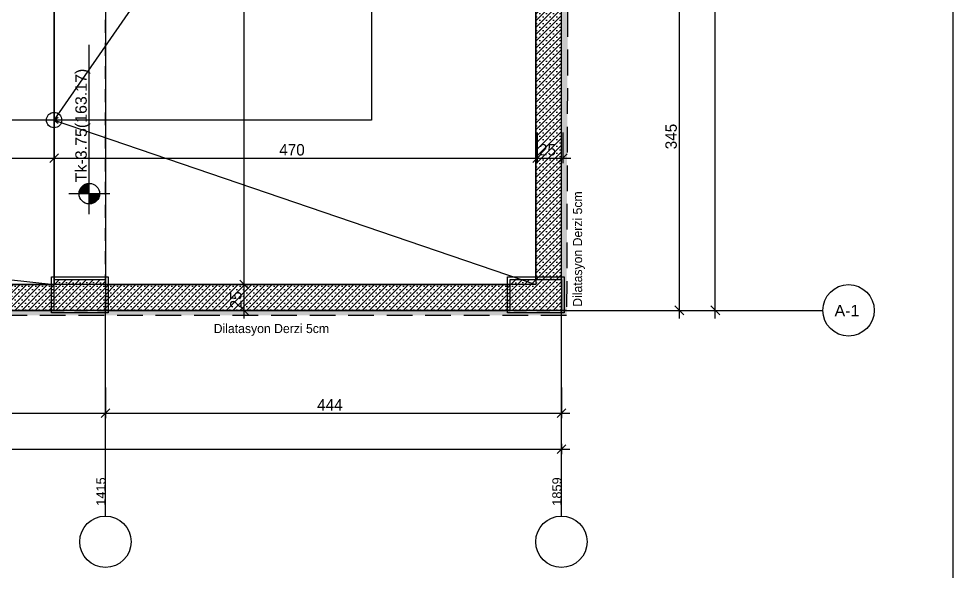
# Model space of a CAD drawing. Header units: metres. Extents: x -220 to 294, y -29 to 18.
# Drawn here: x -127.38 to -118.28, y -6.19 to -0.81 of the extents above; entities that cross this region are included whole.
import ezdxf

# ---------------------------------------------------------------- set-up
doc = ezdxf.new("R2010")
doc.units = ezdxf.units.M
doc.header["$MEASUREMENT"] = 0
doc.linetypes.add('DASHED2', pattern=[0.375, 0.25, -0.125])
doc.linetypes.add('HIDDEN2', pattern=[0.1875, 0.125, -0.0625])
for name, color, linetype in [('Aks', 7, 'Continuous'), ('Cizgi', 7, 'Continuous'), ('Kolon', 7, 'Continuous'), ('Kot', 7, 'Continuous'), ('Merdiven', 7, 'Continuous'), ('Olculendirme', 7, 'Continuous'), ('Panel', 7, 'Continuous'), ('Tarama', 7, 'Continuous'), ('Yazi', 7, 'Continuous')]:
    doc.layers.add(name, color=color, linetype=linetype)
doc.styles.add('arial_1_18', font='arial.ttf', dxfattribs={"height": 0.2})
doc.styles.add('comic sans ms_1_18', font='comic.ttf', dxfattribs={"height": 0.2})
doc.styles.add('comic sans msbold_1_18', font='comicbd.ttf', dxfattribs={"height": 0.2})

msp = doc.modelspace()

# ---------------------------------------------------------------- hatches: boundary and pattern name
at = {"layer": 'Kolon', "linetype": 'Continuous', "lineweight": -3}
h = msp.add_hatch(dxfattribs=at)
h.set_pattern_fill('SACNCR', color=47, scale=0.5, style=0)
h.paths.add_polyline_path([(-127.0342, -3.65), (-127.0342, -3.35), (-126.5342, -3.35), (-126.5342, -3.65)])
h = msp.add_hatch(dxfattribs=at)
h.set_pattern_fill('SACNCR', color=47, scale=0.5, style=0)
h.paths.add_polyline_path([(-122.5966, -3.65), (-122.5966, -3.35), (-122.0966, -3.35), (-122.0966, -3.65)])
at = {"layer": 'Kot', "linetype": 'Continuous', "lineweight": -3}
for points in [[(-126.6915, -2.4157), (-126.7027, -2.4163), (-126.7137, -2.4182), (-126.7245, -2.4213), (-126.7349, -2.4256), (-126.7447, -2.431), (-126.7538, -2.4375), (-126.7622, -2.445), (-126.7697, -2.4534), (-126.7762, -2.4625), (-126.7816, -2.4723), (-126.7859, -2.4827), (-126.789, -2.4935), (-126.7909, -2.5045), (-126.7915, -2.5157), (-126.6915, -2.5157)], [(-126.6915, -2.6157), (-126.6803, -2.6151), (-126.6692, -2.6132), (-126.6585, -2.6101), (-126.6481, -2.6058), (-126.6383, -2.6004), (-126.6291, -2.5939), (-126.6208, -2.5864), (-126.6133, -2.5781), (-126.6068, -2.5689), (-126.6014, -2.5591), (-126.5971, -2.5487), (-126.594, -2.538), (-126.5921, -2.5269), (-126.5915, -2.5157), (-126.6915, -2.5157)]]:
    msp.add_hatch(color=216, dxfattribs=at).paths.add_polyline_path(points)
at = {"layer": 'Panel', "linetype": 'Continuous', "lineweight": -3}
h = msp.add_hatch(dxfattribs=at)
h.set_pattern_fill('SACNCR', color=59, scale=0.5, style=0)
h.paths.add_polyline_path([(-122.0966, -3.35), (-122.3466, -3.35), (-122.3466, -0.2), (-122.0966, -0.2)])
h = msp.add_hatch(dxfattribs=at)
h.set_pattern_fill('SACNCR', color=59, scale=0.5, style=0)
h.paths.add_polyline_path([(-127.0342, -3.65), (-130.933, -3.65), (-130.933, -3.4), (-127.0342, -3.4)])
h = msp.add_hatch(dxfattribs=at)
h.set_pattern_fill('SACNCR', color=59, scale=0.5, style=0)
h.paths.add_polyline_path([(-125.5342, -3.65), (-126.5342, -3.65), (-126.5342, -3.4), (-125.5342, -3.4)])
h = msp.add_hatch(dxfattribs=at)
h.set_pattern_fill('SACNCR', color=59, scale=0.5, style=0)
h.paths.add_polyline_path([(-122.5966, -3.4), (-122.5966, -3.65), (-125.5342, -3.65), (-125.5342, -3.4)])
at = {"layer": 'Tarama', "linetype": 'Continuous', "lineweight": -3}
h = msp.add_hatch(dxfattribs=at)
h.set_pattern_fill('AR-B88', color=58, scale=0.01, style=0)
h.paths.add_polyline_path([(-122.0966, -3.7), (-122.0468, -3.7), (-122.0029, 8.5), (-122.0966, 8.5)])
h = msp.add_hatch(dxfattribs=at)
h.set_pattern_fill('AR-B88', color=58, scale=0.01, style=0)
h.paths.add_polyline_path([(-144.6105, -3.65), (-144.6105, -3.7), (-122.0966, -3.7), (-122.0966, -3.65)])

# ---------------------------------------------------------------- linework, layer by layer
at = {"layer": 'Aks', "color": 248, "linetype": 'HIDDEN2', "lineweight": -3}
for points in [[(-126.5342, -3.65), (-126.5342, 8.5)], [(-122.0966, -3.65), (-122.0966, 8.5)], [(-144.6105, -3.65), (-122.0966, -3.65)]]:
    msp.add_lwpolyline(points, dxfattribs=at)
at = {"layer": 'Aks', "color": 248, "linetype": 'Continuous', "lineweight": -3}
for points in [[(-126.5342, -5.65), (-126.5342, -3.65)], [(-122.0966, -3.65), (-119.5529, -3.65)], [(-122.0966, -5.65), (-122.0966, -3.65)]]:
    msp.add_lwpolyline(points, dxfattribs=at)
at = {"layer": 'Aks', "color": 115, "linetype": 'Continuous', "lineweight": -3}
for centre in [(-119.3029, -3.65), (-126.5342, -5.9), (-122.0966, -5.9)]:
    msp.add_circle(centre, 0.25, dxfattribs=at)
at = {"layer": 'Cizgi', "color": 216, "linetype": 'Continuous', "lineweight": -3}
msp.add_lwpolyline([(-118.283, -12), (-118.283, 18)], dxfattribs=at)
at = {"layer": 'Cizgi', "color": 1, "linetype": 'DASHED2', "lineweight": -3}
for points in [[(-121.9903, 12.0099), (-122.0468, -3.7)], [(-122.0468, -3.7), (-144.6105, -3.7)]]:
    msp.add_lwpolyline(points, dxfattribs=at)
at = {"layer": 'Cizgi', "color": 1, "linetype": 'Continuous', "lineweight": -3}
for points in [[(-127.0342, -1.8), (-123.9457, 2.65)], [(-141.6342, -1.8), (-127.0342, -3.4)], [(-127.0342, -1.8), (-122.3457, -3.4)], [(-122.0468, -3.65), (-144.6105, -3.65)]]:
    msp.add_lwpolyline(points, dxfattribs=at)
at = {"layer": 'Kolon', "color": 187, "linetype": 'Continuous', "lineweight": -3}
for points in [[(-127.0593, -3.6751), (-127.0593, -3.3249)], [(-127.0593, -3.3249), (-126.5091, -3.3249)], [(-126.5091, -3.3249), (-126.5091, -3.6751)], [(-122.6217, -3.6751), (-122.6217, -3.3249)], [(-122.6217, -3.3249), (-122.0715, -3.3249)], [(-122.0715, -3.3249), (-122.0715, -3.6751)], [(-126.5091, -3.6751), (-127.0593, -3.6751)], [(-122.0715, -3.6751), (-122.6217, -3.6751)]]:
    msp.add_lwpolyline(points, dxfattribs=at)
at = {"layer": 'Kolon', "color": 177, "linetype": 'Continuous', "lineweight": -3}
for points in [[(-127.0342, -3.65), (-127.0342, -3.35)], [(-127.0342, -3.35), (-126.5342, -3.35)], [(-126.5342, -3.35), (-126.5342, -3.65)], [(-122.5966, -3.65), (-122.5966, -3.35)], [(-122.5966, -3.35), (-122.0966, -3.35)], [(-122.0966, -3.35), (-122.0966, -3.65)], [(-126.5342, -3.65), (-127.0342, -3.65)], [(-122.0966, -3.65), (-122.5966, -3.65)]]:
    msp.add_lwpolyline(points, dxfattribs=at)
at = {"layer": 'Kot', "color": 216, "linetype": 'Continuous', "lineweight": -3}
for points in [[(-126.6915, -2.7157), (-126.6915, -1.0666)], [(-126.4915, -2.5157), (-126.8915, -2.5157)]]:
    msp.add_lwpolyline(points, dxfattribs=at)
msp.add_circle((-126.6915, -2.5157), 0.1, dxfattribs=at)
at = {"layer": 'Merdiven', "color": 59, "linetype": 'Continuous', "lineweight": -3}
for points in [[(-127.0342, -3.4), (-127.0342, -0.2)], [(-127.0342, -0.2), (-127.0342, -3.4)], [(-126.5342, -0.2), (-126.5342, -3.4)], [(-126.5342, -0.2), (-126.5342, -3.4)], [(-122.3457, -0.32), (-122.3457, -3.4)], [(-127.0342, -3.4), (-141.6342, -3.4)], [(-126.5342, -3.4), (-127.0342, -3.4)], [(-122.3457, -3.4), (-126.5342, -3.4)]]:
    msp.add_lwpolyline(points, dxfattribs=at)
at = {"layer": 'Merdiven', "color": 38, "linetype": 'Continuous', "lineweight": -3}
for points in [[(-123.9457, -0.2), (-123.9457, -1.8)], [(-127.0342, -1.8), (-141.6342, -1.8)], [(-127.0342, -1.8), (-126.9933, -1.7713)], [(-126.5342, -1.8), (-127.0342, -1.8)], [(-127.0342, -1.8), (-126.9933, -1.8287)], [(-123.9457, -1.8), (-126.5342, -1.8)]]:
    msp.add_lwpolyline(points, dxfattribs=at)
msp.add_circle((-127.0342, -1.8), 0.075, dxfattribs=at)
at = {"layer": 'Olculendirme', "color": 47, "linetype": 'Continuous', "lineweight": -3}
for points in [[(-125.1852, -3.73), (-125.1852, 8.58)], [(-120.9491, -3.73), (-120.9491, 8.58)], [(-120.5991, -3.73), (-120.5991, 8.58)], [(-127.0342, -1.9192), (-127.0342, -2.2192)], [(-127.0342, -1.9192), (-127.0342, -2.2192)], [(-122.3342, -1.9192), (-122.3342, -2.2192)], [(-122.0842, -1.9192), (-122.0842, -2.2192)], [(-141.7142, -2.1692), (-126.9542, -2.1692)], [(-127.1142, -2.1692), (-122.0042, -2.1692)], [(-125.1352, -3.4), (-125.2352, -3.4)], [(-125.1352, -3.65), (-125.2352, -3.65)], [(-121.1991, -3.65), (-120.8991, -3.65)], [(-120.6491, -3.65), (-120.5491, -3.65)], [(-126.5342, -4.3994), (-126.5342, -4.6994)], [(-122.0966, -4.3994), (-122.0966, -4.6994)], [(-140.763, -4.6494), (-122.0166, -4.6494)], [(-140.763, -4.9994), (-122.0166, -4.9994)], [(-122.0966, -4.9494), (-122.0966, -5.0494)]]:
    msp.add_lwpolyline(points, dxfattribs=at)
at = {"layer": 'Olculendirme', "color": 59, "linetype": 'Continuous', "lineweight": -3}
for points in [[(-126.9918, -2.1268), (-127.0766, -2.2116)], [(-126.9918, -2.1268), (-127.0766, -2.2116)], [(-122.2918, -2.1268), (-122.3766, -2.2116)], [(-122.0418, -2.1268), (-122.1266, -2.2116)], [(-125.2276, -3.3576), (-125.1427, -3.4424)], [(-125.2276, -3.6076), (-125.1427, -3.6924)], [(-120.9916, -3.6076), (-120.9067, -3.6924)], [(-120.6416, -3.6076), (-120.5567, -3.6924)], [(-126.4918, -4.607), (-126.5766, -4.6918)], [(-122.0542, -4.607), (-122.139, -4.6918)], [(-122.0542, -4.957), (-122.139, -5.0418)]]:
    msp.add_lwpolyline(points, dxfattribs=at)
at = {"layer": 'Panel', "color": 177, "linetype": 'Continuous', "lineweight": -3}
for points in [[(-122.3466, -3.35), (-122.3466, -0.2)], [(-122.0966, -3.35), (-122.0966, -0.2)], [(-130.933, -3.4), (-127.0342, -3.4)], [(-126.5342, -3.4), (-125.5342, -3.4)], [(-125.5342, -3.4), (-122.5966, -3.4)], [(-130.933, -3.65), (-127.0342, -3.65)], [(-126.5342, -3.65), (-125.5342, -3.65)], [(-125.5342, -3.65), (-122.5966, -3.65)]]:
    msp.add_lwpolyline(points, dxfattribs=at)

# ---------------------------------------------------------------- texts
at = {"layer": 'Aks', "color": 19, "linetype": 'Continuous', "lineweight": -3, "style": 'arial_1_18'}
msp.add_text('A-1', height=0.11111, dxfattribs=at).set_placement((-119.4388, -3.7081))
at = {"layer": 'Aks', "color": 250, "linetype": 'Continuous', "lineweight": -3, "style": 'arial_1_18'}
for s, p in [('1415', (-126.5342, -5.55)), ('1859', (-122.0966, -5.55))]:
    msp.add_text(s, height=0.08889, rotation=90, dxfattribs=at).set_placement(p)
at = {"layer": 'Kot', "color": 19, "linetype": 'Continuous', "lineweight": -3, "style": 'arial_1_18'}
msp.add_text('Tk-3.75(163.17)', height=0.111111, rotation=90, dxfattribs=at).set_placement((-126.7165, -2.4044))
at = {"layer": 'Olculendirme', "color": 19, "linetype": 'Continuous', "lineweight": -3, "style": 'comic sans ms_1_18'}
for s, p in [('345', (-120.9741, -2.0838)), ('25', (-125.2102, -3.6309))]:
    msp.add_text(s, height=0.11111, rotation=90, dxfattribs=at).set_placement(p)
for s, p in [('470', (-124.843, -2.1442)), ('25', (-122.3151, -2.1442)), ('444', (-124.4742, -4.6244))]:
    msp.add_text(s, height=0.11111, dxfattribs=at).set_placement(p)
at = {"layer": 'Yazi', "color": 216, "linetype": 'Continuous', "lineweight": -3, "style": 'comic sans msbold_1_18'}
msp.add_text('Dilatasyon Derzi 5cm', height=0.088889, rotation=90, dxfattribs=at).set_placement((-121.8955, -3.6156))
msp.add_text('Dilatasyon Derzi 5cm', height=0.088889, dxfattribs=at).set_placement((-125.481, -3.8711))

doc.saveas('drawing.dxf')
